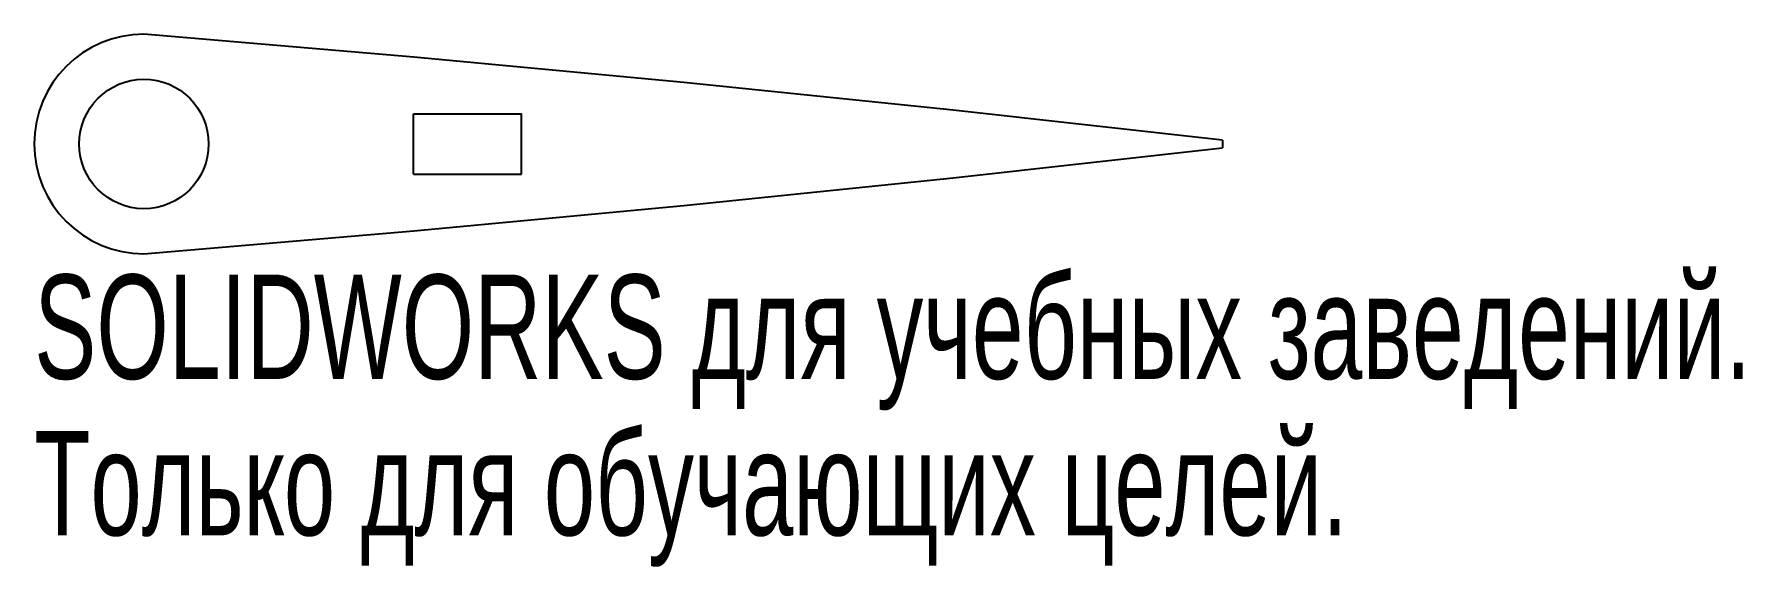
# Model space of a CAD drawing. Extents: x 144.9 to 224.1, y -19.6 to 5.1.
import ezdxf
from ezdxf.enums import TextEntityAlignment as Align

# ---------------------------------------------------------------- set-up
doc = ezdxf.new("R2010")
doc.units = 0
doc.layers.get('0').update_dxf_attribs({"linetype": 'CONTINUOUS'})

msp = doc.modelspace()

# ---------------------------------------------------------------- linework, layer by layer
at = {"color": 7, "linetype": 'CONTINUOUS'}
for p, q in [((162.5, 1.4), (167.5, 1.4)), ((162.5, -1.4), (162.5, 1.4)), ((167.5, -1.4), (167.5, 1.4)), ((200, 0.175), (200, -0.175)), ((162.5, -1.4), (167.5, -1.4))]:
    msp.add_line(p, q, dxfattribs=at)
at = {"color": 7, "linetype": 'CONTINUOUS', "flags": 128}
for points in [[(200, 0.175), (187.517, 1.57), (175.021, 2.848), (162.515, 4.02), (150, 5.087)], [(150, -5.087), (162.515, -4.02), (175.021, -2.848), (187.517, -1.57), (200, -0.175)]]:
    msp.add_lwpolyline(points, dxfattribs=at)
at = {"color": 7, "linetype": 'CONTINUOUS'}
msp.add_circle((150, 0), 3, dxfattribs=at)
msp.add_arc((150, 0), 5.087, 90.00001, 269.99999, dxfattribs=at)

# ---------------------------------------------------------------- texts
for s, width, p in [('SOLIDWORKS для учебных заведений.', 0.668182, (144.913, -12.338)), ('Только для обучающих целей.', 0.661111, (144.913, -19.588))]:
    msp.add_text(s, height=4.83362, dxfattribs=dict(at, width=width)).set_placement(p, align=Align.BOTTOM_LEFT)

doc.saveas('drawing.dxf')
